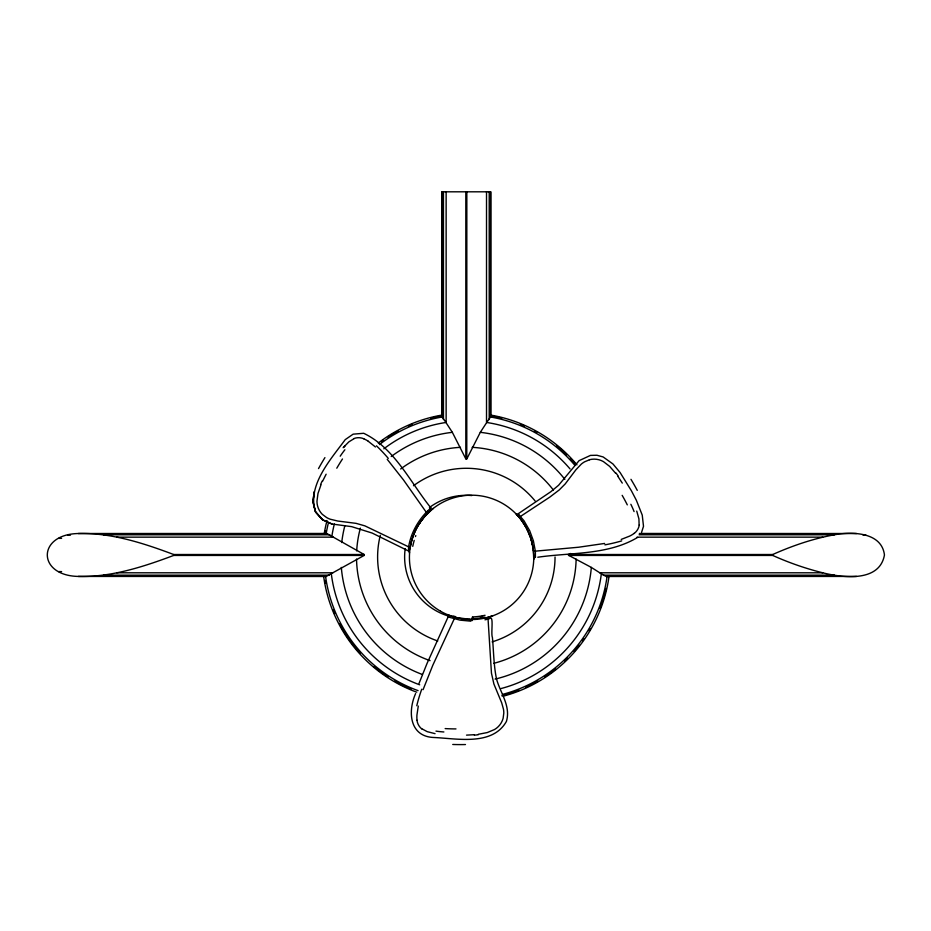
<?xml version="1.0" encoding="UTF-8"?>
<svg xmlns="http://www.w3.org/2000/svg" width="931" height="931" viewBox="0 0 931 931"><rect width="100%" height="100%" fill="white"/><g stroke="black" fill="none" stroke-linecap="round" stroke-linejoin="round"><path stroke-width="1.4" d="M533.777 557.878L533.754 559.24L533.265 549.348L531.205 539.666M364.149 555.435L364.172 554.515L326.746 533.463L78.332 533.521C36.972 534.278 36.972 575.672 78.332 576.429C111.254 577.29 143.211 566.874 173.69 555.435L364.149 555.435L326.141 576.487L78.332 576.429M535.395 556.307L535.372 557.494L535.395 551.559M383.816 448.823A136.054 136.054 0 0 1 445.972 422.476L441.946 416.762L442.016 191.809M639.12 525.003L638.922 518.881L636.734 511.084M410.024 548.825L410.164 547.894M408.546 547.312L408.639 551.047L372.144 533.056L351.674 526.655L331.867 524.002L322.591 519.812L315.551 511.91C306.66 485.714 330.842 459.297 345.215 439.641L353.14 434.16L363.695 433.287C394.663 448.067 410.164 482.2 430.89 507.884L429.924 508.78M410.199 547.661C412.084 535.558 417.682 524.048 426.026 515.076M408.593 546.997C410.815 533.358 417.786 520.79 427.504 511.049M418.275 706.047L416.937 715.078A25.125 23.066 -64.8 0 0 417.053 720.245M415.61 693.572C407.522 711.668 409.5 736.782 434.079 737.503C457.726 738.62 492.499 746.045 506.417 721.432C510.991 706.047 500.366 693.06 496.502 678.92C493.674 665.316 493.686 651.363 492.429 637.56C490.812 634.092 493.477 618.778 490.881 617.963C489.066 619.022 486.96 619.336 484.946 619.802M641.599 532.288L643.507 526.294L642.239 515.099L636.35 500.25L631.439 490.846L620.139 472.587L612.97 463.975L603.148 456.958L596.946 455.259L590.463 455.399L579.082 460.659L558.612 485.237L550.908 491.661L518.043 513.854L523.978 520.732L529.681 530.693L533.37 540.76L535.348 551.152L578.616 547.23L604.638 543.448M490.148 616.706L487.984 617.847L491.452 673.148L493.907 684.041L501.704 702.87L503.462 709.189A23.147 23.147 0 0 1 503.799 713.123L503.124 718.325A18.632 18.632 0 0 1 494.547 729.52L487.285 732.557L478.278 734.291M423.07 689.673L432.81 665.246L454.247 618.824A1.804 1.199 -75.3 0 1 455.829 617.497L471.61 619.534A1.804 0.663 -90 0 1 472.203 620.581M419.055 683.354L427.038 663.442L448.114 616.927L460.03 620.139L470.865 621.175A1.804 0.745 90 0 1 471.61 619.534M320.986 484.818L317.983 493.488L316.959 501.297A18.632 18.632 0 0 0 322.335 514.366L326.56 517.496A23.147 23.147 0 0 0 330.121 519.184L337.778 521.034L356.038 523.35L364.894 525.864L410.175 547.603M486.517 191.809L486.517 422.814L480.303 432.333L466.838 458.878L465.814 458.878L452.35 432.333L446.135 422.814L446.135 191.809M570.04 468.933A136.054 136.054 0 0 0 486.68 422.476L490.707 416.762L490.707 191.809L441.946 191.809L441.946 416.762M322.591 481.222L326.129 474.216M419.183 523.932L420.067 522.605M608.269 575.812L606.512 576.487L603.486 575.16L591.336 567.41L568.504 555.26M325.117 533.928L326.746 533.463M420.975 521.302L422.849 518.811M344.121 447.008L344.947 446.042M343.143 447.706L348.811 441.911L354.001 438.687M427.585 510.956L430.855 507.895M424.792 516.461L431.53 509.816M426.2 514.878L431.053 510.223M431.169 510.13L431.961 509.466M432.601 508.943L432.042 509.397L433.206 508.466M637.584 537.431C607.896 555.237 571.006 552.374 537.792 557.227M442.016 415.703L442.656 415.273M568.492 554.806L570.575 553.48M568.48 554.515L772.707 554.515C792.467 545.717 813.1 538.642 834.42 534.79C852.016 531.473 881.704 531.997 884.45 554.969C879.644 582.469 842.869 577.837 822.736 572.798C805.583 568.527 788.825 562.685 772.707 555.435L568.504 555.435M492.708 615.845L490.078 616.718M492.29 615.996L491.487 616.264M491.312 616.322L490.265 616.659M621.221 539.421L629.705 536.07A25.125 23.066 -4.8 0 0 634.127 533.382M589.428 459.798L584.587 461.823A23.147 23.147 0 0 0 581.351 464.069L575.917 469.771L565.21 483.934L559.182 489.985L549.755 497.142L519.184 517.287L519.812 518.101M489.043 617.032L488.356 617.23M488.112 617.3L485.028 618.068M474.356 734.699L466.524 735.129M78.332 533.521C111.254 532.66 143.211 543.076 173.69 554.515L364.172 554.515M639.353 533.463L856.508 533.521M103.481 534.79L329.749 534.79M639.085 534.79L834.42 534.79M67.579 535.15L70.488 535.15M863.072 535.15L865.958 535.15M116.771 537.152L333.333 537.152M637.037 537.152L822.736 537.152M58.688 538.351L61.586 538.351M58.688 571.599L61.597 571.599M116.771 572.798L332.821 572.798M599.832 572.798L822.736 572.798M103.481 575.16L329.167 575.16M603.486 575.16L834.42 575.16M606.512 576.487L856.508 576.429M466.78 458.878L466.838 191.809M324.384 575.812L326.141 576.487M468.875 619.476L470.236 619.522M463.545 619.01L460.961 618.615M435.056 733.651L427.201 731.65L421.813 728.764M455.911 617.521L447.217 614.553M448.183 616.927L449.219 617.288M331.96 524.002L322.591 519.812M490.16 415.377L490.707 416.762M368.292 441.306L375.449 446.973M519.126 517.264L518.206 516.205M518.055 513.854L518.765 514.447M515.832 513.656L517.077 514.959M517.042 514.924L518.474 516.496M387.226 459.32L403.507 479.977L426.328 512.353A1.804 1.152 43.8 0 1 426.735 514.319M518.881 516.973L519.405 517.589M519.51 517.717L521.29 519.987M615.682 473.332L609.665 466.396L603.428 461.613A18.632 18.632 0 0 0 589.416 459.739M521.197 519.859L522.594 521.779M521.814 520.685L526.376 527.924M617.986 476.521L622.28 483.096M523.257 522.756L524.537 524.747M525.142 525.747L527.865 530.891M526.771 528.668L530.984 538.933M530.879 538.595L531.601 541.039M531.915 542.261L532.474 544.682M408.639 550.989L408.581 550.349M772.707 554.515L772.707 555.435M490.637 191.809L490.637 415.703M489.206 191.809L489.206 419.485M465.814 191.809L465.814 458.878M443.447 191.809L443.447 419.485M173.69 554.515L173.69 555.435M448.183 615.973A61.702 61.702 0 0 1 405.194 548.603M429.435 507.535A61.702 61.702 0 0 1 471.866 495.548M606.093 588.439A143.258 143.258 0 0 1 600.03 608.42M590.394 628.611A143.258 143.258 0 0 1 589.044 630.892M583.981 638.713A143.258 143.258 0 0 1 582.434 640.9M579.21 645.195A143.258 143.258 0 0 1 574.066 651.409M567.619 658.287A143.258 143.258 0 0 1 564.721 661.103M555.574 669.052A143.258 143.258 0 0 1 544.716 676.895M537.943 681.061A143.258 143.258 0 0 1 525.666 687.381M519.056 690.185A143.258 143.258 0 0 1 501.774 695.794M410.943 689.103A143.258 143.258 0 0 1 394.709 681.061M387.936 676.895A143.258 143.258 0 0 1 373.959 666.491M360.378 653.422A143.258 143.258 0 0 1 339.687 623.968M334.776 613.704A143.258 143.258 0 0 1 333.135 609.724M325.466 583.062A143.258 143.258 0 0 1 325 580.444M325 533.544A143.258 143.258 0 0 1 325.466 530.926M381.338 441.678A143.258 143.258 0 0 1 383.502 440.107M387.936 437.093A143.258 143.258 0 0 1 398.189 430.983M408.302 426.014A143.258 143.258 0 0 1 412.27 424.338M430.878 418.194A143.258 143.258 0 0 1 440.258 416.134M492.394 416.134A143.258 143.258 0 0 1 501.774 418.194M520.394 424.338A143.258 143.258 0 0 1 524.351 426.014M534.464 430.983A143.258 143.258 0 0 1 536.791 432.263M556.622 445.774A143.258 143.258 0 0 1 566.665 454.747M570.435 458.599A143.258 143.258 0 0 1 575.824 464.627M609.049 576.149A144.002 144.002 0 0 1 503.415 696.132M416.739 692.187A144.002 144.002 0 0 1 323.604 576.149M324.209 533.789A144.002 144.002 0 0 1 327.025 520.499M378.289 443.04A144.002 144.002 0 0 1 443.296 414.854M490.695 415.075A144.002 144.002 0 0 1 576.952 464.802M607.07 576.475A142.082 142.082 0 0 1 502.414 694.421M418.077 690.639A142.082 142.082 0 0 1 325.582 576.475M326.199 533.475A142.082 142.082 0 0 1 328.294 523.292M379.441 444.564A142.082 142.082 0 0 1 442.295 416.96M490.358 416.96A142.082 142.082 0 0 1 574.648 465.035M601.379 573.484A136.054 136.054 0 0 1 501.227 688.498M419.672 684.797A136.054 136.054 0 0 1 331.273 573.484M331.832 536.477A136.054 136.054 0 0 1 334.357 523.932M591.336 567.41A125.441 125.441 0 0 1 495.106 679.095M422.302 674.463A125.441 125.441 0 0 1 341.316 567.41M341.724 542.552A125.441 125.441 0 0 1 344.842 525.724M391.218 456.516A125.441 125.441 0 0 1 452.35 432.333M480.303 432.333A125.441 125.441 0 0 1 564.849 479.349M576.126 559.077A109.811 109.811 0 0 1 493.721 663.338M430.075 660.649A109.811 109.811 0 0 1 356.538 559.077M356.689 550.884A109.811 109.811 0 0 1 360.378 528.133M400.656 468.98A109.811 109.811 0 0 1 460.484 447.334M472.168 447.334A109.811 109.811 0 0 1 553.386 490.067M555.039 556.994A88.713 88.713 0 0 1 492.127 641.878M437.756 640.982A88.713 88.713 0 0 1 380.302 535.313M413.504 485.726A88.713 88.713 0 0 1 535.197 501.076M412.759 546.346A56.081 42.838 -89.1 0 1 414.214 540.399M415.47 536.547A56.081 42.838 -89.1 0 1 415.808 535.604M431.495 509.804A1.804 1.152 50.1 0 1 430.553 509.757M320.578 484.632A97.266 91.354 -78.6 0 1 322.196 481.024M318.518 468.596A166.207 113.594 -68.2 0 1 324.931 457.621M336.789 468.2A129.421 83.336 -67.6 0 1 342.48 458.983M340.199 456.202A84.384 65.961 -72.9 0 1 344.889 449.766M353.943 438.548A14.559 13.558 65.3 0 1 363.788 438.745M363.765 438.827A25.125 23.066 55.2 0 1 368.315 441.259M376.45 445.833A139.056 125.452 53.2 0 1 388.297 458.401M535.348 551.152A1.804 1.164 -6.6 0 1 533.37 550.209M616.043 473.076A97.255 91.354 41.4 0 1 618.359 476.288M630.962 479.314A166.207 113.582 51.8 0 1 637.258 490.358M622.164 495.339A129.421 83.325 52.4 0 1 627.296 504.87M630.857 504.288A84.384 65.961 47.1 0 1 634.081 511.573M639.271 525.026A14.559 13.558 5.3 0 1 634.174 533.451M621.71 540.876A139.056 125.441 -6.8 0 1 604.906 544.844M482.63 616.345A55.371 40.685 -25.9 0 1 480.198 616.764M472.925 617.451A55.371 40.685 -25.9 0 1 472.133 617.474M455.655 616.694A55.767 24.823 -5.2 0 1 453.374 616.043M485.063 615.286A54.045 36.495 -25.1 0 1 472.448 616.939M484.993 617.183A57.198 39.288 -24.6 0 1 471.668 618.719M478.313 734.734A97.255 91.354 -18.6 0 1 474.379 735.141M465.465 744.544A166.207 113.582 -8.2 0 1 452.745 744.474M455.981 728.915A129.409 83.325 -7.6 0 1 445.158 728.589M443.878 731.964A84.384 65.961 -12.9 0 1 435.964 731.114M421.72 728.88A14.559 13.558 -54.7 0 1 416.972 720.257M416.774 705.745A139.056 125.452 -66.8 0 1 421.743 689.208M409.605 552.735A5.505 0.826 -80 0 1 409.163 552.188M314.201 491.999L312.921 501.821L315.632 512.015L322.685 519.859L315.551 511.91L312.909 501.669L314.201 491.999M440.514 611.202A62.168 62.168 0 0 0 533.777 557.355A62.168 62.168 0 0 0 440.514 503.52A62.168 62.168 0 0 0 440.514 611.202"/></g></svg>
